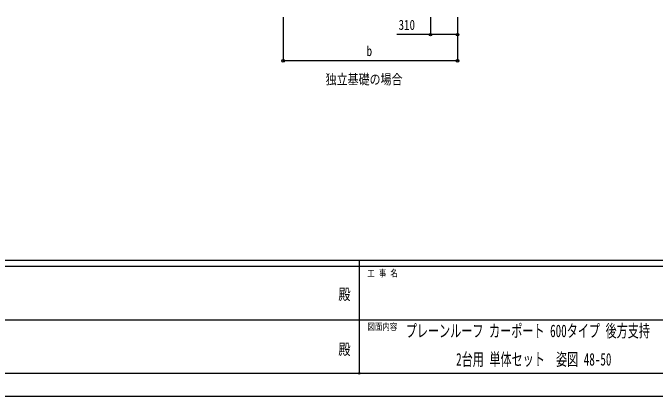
# Model space of a CAD drawing. Units: millimetres, scale not verified. Extents: x -14718 to 14718, y -10395 to 10395.
# Drawn here: x -3994 to 3378, y -10395 to -5998 of the extents above; entities that cross this region are included whole.
import ezdxf
from ezdxf.enums import TextEntityAlignment as Align

# ---------------------------------------------------------------- set-up
doc = ezdxf.new("R2010")
doc.units = ezdxf.units.MM
doc.header["$LTSCALE"] = 40
doc.header["$PDMODE"] = 32
doc.header["$PDSIZE"] = 20
for name, color, linetype in [('0-2_USER1', 3, 'Continuous'), ('0-6_YKK_D', 6, 'Continuous'), ('0-7_YKK_ZWAK', 7, 'Continuous')]:
    doc.layers.add(name, color=color, linetype=linetype)
doc.styles.add('ＭＳ ゴシック', font='')
doc.styles.get('ＭＳ ゴシック').set_extended_font_data('MS Gothic')

msp = doc.modelspace()

# ---------------------------------------------------------------- linework, layer by layer
at = {"layer": '0-6_YKK_D'}
for p, q in [((-891.31, -6047.9), (-891.31, -6548.9)), ((798.69, -6047.9), (798.69, -6248.9)), ((1108.69, -6047.9), (1108.69, -6248.9)), ((1108.69, -6047.9), (1108.69, -6548.9)), ((1108.69, -6547.9), (-891.31, -6547.9))]:
    msp.add_line(p, q, dxfattribs=at)
msp.add_lwpolyline([(1108.69, -6247.9), (798.69, -6247.9), (413.59, -6247.9)], dxfattribs=at)
for centre in [(798.69, -6247.9), (1108.69, -6247.9), (-891.31, -6547.9), (1108.69, -6547.9)]:
    msp.add_circle(centre, 14.88, dxfattribs=at)
at = {"layer": '0-7_YKK_ZWAK'}
for p, q in [((13632.57, -8837.5), (-13667.43, -8837.5)), ((-17.43, -8837.5), (-17.43, -10132.5)), ((-17.43, -8907.5), (-4567.43, -8907.5)), ((4532.57, -8907.5), (-17.43, -8907.5)), ((-4541.18, -9520), (-17.43, -9520)), ((-17.43, -9520), (4532.57, -9520)), ((-4567.43, -10132.5), (-17.43, -10132.5)), ((-17.43, -10132.5), (4532.57, -10132.5))]:
    msp.add_line(p, q, dxfattribs=at)
msp.add_lwpolyline([(-14717.5, -10395), (14717.5, -10395), (14717.5, 10395), (-14717.5, 10395)], close=True, dxfattribs=at)
msp.add_point((-17.43, -10132.5), dxfattribs=at)

# ---------------------------------------------------------------- texts
at = {"layer": '0-2_USER1', "style": 'ＭＳ ゴシック'}
for s, height, width, p in [('独立基礎の場合', 115.5, 0.8, (-403.71, -6852.9)), ('プレーンルーフ カーポート 600タイプ 後方支持', 143.7, 0.65, (516.44, -9760.92)), ('2台用 単体セット\u3000姿図 48-50', 143.7, 0.65, (1093.98, -10087.58))]:
    msp.add_text(s, height=height, dxfattribs=dict(at, width=width)).set_placement(p, align=Align.BOTTOM_LEFT)
at = {"layer": '0-6_YKK_D', "style": 'ＭＳ ゴシック', "width": 0.8}
for s, p in [('310', (433.59, -6227.9)), ('b', (66.69, -6527.9))]:
    msp.add_text(s, height=115.5, dxfattribs=at).set_placement(p, align=Align.BOTTOM_LEFT)
at = {"layer": '0-7_YKK_ZWAK', "style": 'ＭＳ ゴシック', "width": 0.8}
for s, height, p in [('工 事 名', 76.98, (74.44, -9047.5)), ('殿', 128.3, (-257.83, -9330.42)), ('図面内容', 76.98, (74.44, -9660)), ('殿', 128.3, (-257.83, -9960.42))]:
    msp.add_text(s, height=height, dxfattribs=at).set_placement(p, align=Align.BOTTOM_LEFT)

doc.saveas('drawing.dxf')
